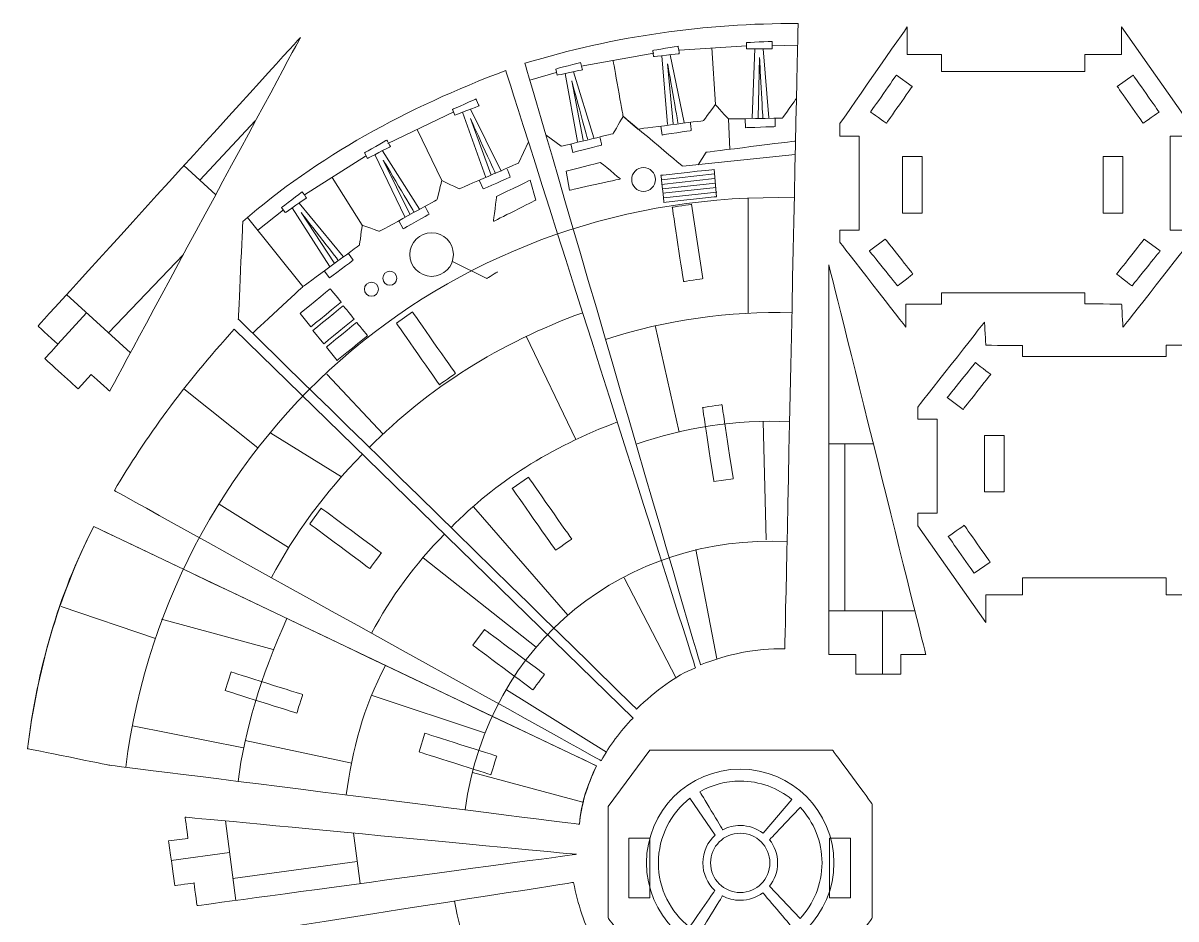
# Model space of a CAD drawing. Header units: centimetres. Extents: x -388 to 387, y -439 to 439.
# Drawn here: x -3.9 to 191.3, y -258.3 to -106.6 of the extents above; entities that cross this region are included whole.
import ezdxf

# ---------------------------------------------------------------- set-up
doc = ezdxf.new("R2010")
doc.units = ezdxf.units.CM
doc.header["$MEASUREMENT"] = 0
doc.layers.add('Layer 1', color=7, linetype='Continuous')

msp = doc.modelspace()

# ---------------------------------------------------------------- linework, layer by layer
at = {"layer": 'Layer 1', "color": 240, "lineweight": 20}
for points in [[(145.0199, -138.792), (148.3219, -138.792), (148.3219, -129.2438), (145.0199, -129.2438), (145.0199, -138.792)], [(179.0136, -138.792), (182.3156, -138.792), (182.3156, -129.2438), (179.0136, -129.2438), (179.0136, -138.792)], [(158.8977, -186.0131), (162.1997, -186.0131), (162.1997, -176.4649), (158.8977, -176.4649), (158.8977, -186.0131)], [(98.6672, -254.7493), (102.1878, -254.7493), (102.1878, -244.6379), (98.6672, -244.6379), (98.6672, -254.7493)], [(132.6478, -254.7493), (136.1684, -254.7493), (136.1684, -244.6379), (132.6478, -244.6379), (132.6478, -254.7493)]]:
    msp.add_lwpolyline(points, close=True, dxfattribs=at)
at = {"layer": 'Layer 1', "color": 114, "lineweight": 20}
for centre, major_axis in [((101.1502, -133.1147), (0, 2.0149)), ((65.2529, -145.8251), (0, 3.6962)), ((58.1817, -149.8469), (0, 1.1892)), ((55.0576, -151.7005), (0, 1.1892))]:
    msp.add_ellipse(centre, major_axis=major_axis, ratio=1, dxfattribs=at)
at = {"layer": 'Layer 1', "color": 250, "lineweight": 20}
for points, knots in [([(127.3166, -106.7085), (111.5899, -106.6252), (96.1657, -108.8398), (81.0554, -113.4408), (81.0554, -113.4408), (81.0554, -113.4408), (110.7943, -215.3049), (110.7943, -215.3049), (110.7943, -215.3049), (115.3754, -213.5131), (120.0995, -212.4499), (125.0647, -212.6165), (125.0647, -212.6165), (125.0647, -212.6165), (127.3166, -106.7085), (127.3166, -106.7085)], [0, 0, 0, 0, 0.2, 0.2, 0.2, 0.20000001, 0.4, 0.4, 0.4, 0.40000001, 0.6, 0.6, 0.6, 0.60000001, 1, 1, 1, 1]), ([(182.1105, -107.2716), (182.1105, -107.2716), (193.6304, -123.6534), (193.6304, -123.6534), (193.6304, -123.6534), (193.6304, -123.6534), (193.6304, -125.7715), (193.6304, -125.7715), (193.6304, -125.7715), (193.6304, -125.7715), (190.3356, -125.7715), (190.3356, -125.7715), (190.3356, -125.7715), (190.3356, -125.7715), (190.3356, -141.7069), (190.3356, -141.7069), (190.3356, -141.7069), (190.3356, -141.7069), (193.6304, -141.7069), (193.6304, -141.7069), (193.6304, -141.7069), (193.6304, -141.7069), (193.6304, -143.7424), (193.6304, -143.7424), (193.6304, -143.7424), (193.6304, -143.7424), (182.3327, -158.1366), (182.3327, -158.1366), (182.3327, -158.1366), (182.3327, -158.1366), (182.1105, -154.2139), (182.1105, -154.2139), (182.1105, -154.2139), (182.1105, -154.2139), (175.8812, -154.1723), (175.8812, -154.1723), (175.8812, -154.1723), (175.8812, -154.1723), (175.8812, -152.2852), (175.8812, -152.2852), (175.8812, -152.2852), (175.8812, -152.2852), (151.5845, -152.2852), (151.5845, -152.2852), (151.5845, -152.2852), (151.5845, -152.2852), (151.5845, -154.2139), (151.5845, -154.2139), (151.5845, -154.2139), (151.5845, -154.2139), (145.5902, -154.2139), (145.5902, -154.2139), (145.5902, -154.2139), (145.5902, -154.2139), (145.5902, -158.1366), (145.5902, -158.1366), (145.5902, -158.1366), (145.5902, -158.1366), (134.3946, -143.7424), (134.3946, -143.7424), (134.3946, -143.7424), (134.3946, -143.7424), (134.3946, -141.7069), (134.3946, -141.7069), (134.3946, -141.7069), (134.3946, -141.7069), (137.659, -141.7069), (137.659, -141.7069), (137.659, -141.7069), (137.659, -141.7069), (137.659, -125.7715), (137.659, -125.7715), (137.659, -125.7715), (137.659, -125.7715), (134.3946, -125.7715), (134.3946, -125.7715), (134.3946, -125.7715), (134.3946, -125.7715), (134.3946, -123.6534), (134.3946, -123.6534), (134.3946, -123.6534), (134.3946, -123.6534), (145.8104, -107.2716), (145.8104, -107.2716), (145.8104, -107.2716), (145.8104, -107.2716), (145.8104, -111.9507), (145.8104, -111.9507), (145.8104, -111.9507), (145.8104, -111.9507), (151.5845, -111.9507), (151.5845, -111.9507), (151.5845, -111.9507), (151.5845, -111.9507), (151.5845, -114.8353), (151.5845, -114.8353), (151.5845, -114.8353), (151.5845, -114.8353), (175.8812, -114.8353), (175.8812, -114.8353), (175.8812, -114.8353), (175.8812, -114.8353), (175.8812, -111.9507), (175.8812, -111.9507), (175.8812, -111.9507), (175.8812, -111.9507), (182.1105, -111.9507), (182.1105, -111.9507), (182.1105, -111.9507), (182.1105, -111.9507), (182.1105, -107.2716), (182.1105, -107.2716)], [0, 0, 0, 0, 0.03448276, 0.03448276, 0.03448276, 0.03448277, 0.06896552, 0.06896552, 0.06896552, 0.06896553, 0.10344828, 0.10344828, 0.10344828, 0.10344829, 0.13793103, 0.13793103, 0.13793103, 0.13793104, 0.17241379, 0.17241379, 0.17241379, 0.1724138, 0.20689655, 0.20689655, 0.20689655, 0.20689656, 0.24137931, 0.24137931, 0.24137931, 0.24137932, 0.27586207, 0.27586207, 0.27586207, 0.27586208, 0.31034483, 0.31034483, 0.31034483, 0.31034484, 0.34482759, 0.34482759, 0.34482759, 0.3448276, 0.37931034, 0.37931034, 0.37931034, 0.37931035, 0.4137931, 0.4137931, 0.4137931, 0.41379311, 0.44827586, 0.44827586, 0.44827586, 0.44827587, 0.48275862, 0.48275862, 0.48275862, 0.48275863, 0.51724138, 0.51724138, 0.51724138, 0.51724139, 0.55172414, 0.55172414, 0.55172414, 0.55172415, 0.5862069, 0.5862069, 0.5862069, 0.58620691, 0.62068966, 0.62068966, 0.62068966, 0.62068967, 0.65517241, 0.65517241, 0.65517241, 0.65517242, 0.68965517, 0.68965517, 0.68965517, 0.68965518, 0.72413793, 0.72413793, 0.72413793, 0.72413794, 0.75862069, 0.75862069, 0.75862069, 0.7586207, 0.79310345, 0.79310345, 0.79310345, 0.79310346, 0.82758621, 0.82758621, 0.82758621, 0.82758622, 0.86206897, 0.86206897, 0.86206897, 0.86206898, 0.89655172, 0.89655172, 0.89655172, 0.89655173, 0.93103448, 0.93103448, 0.93103448, 0.93103449, 1, 1, 1, 1]), ([(5.3792, -168.5702), (5.3792, -168.5702), (7.6008, -166.1272), (7.6008, -166.1272), (7.6008, -166.1272), (7.6008, -166.1272), (10.7352, -168.9776), (10.7352, -168.9776), (10.7352, -168.9776), (10.7352, -168.9776), (43.0495, -109.0498), (43.0495, -109.0498), (43.0495, -109.0498), (43.0495, -109.0498), (-1.4066, -157.9362), (-1.4066, -157.9362), (-1.4066, -157.9362), (-1.4066, -157.9362), (1.9632, -161.0006), (1.9632, -161.0006), (1.9632, -161.0006), (1.9632, -161.0006), (-0.2583, -163.4435), (-0.2583, -163.4435), (-0.2583, -163.4435), (-0.2583, -163.4435), (5.3792, -168.5702), (5.3792, -168.5702)], [0, 0, 0, 0, 0.125, 0.125, 0.125, 0.12500001, 0.25, 0.25, 0.25, 0.25000001, 0.375, 0.375, 0.375, 0.37500001, 0.5, 0.5, 0.5, 0.50000001, 0.625, 0.625, 0.625, 0.62500001, 0.75, 0.75, 0.75, 0.75000001, 1, 1, 1, 1]), ([(109.9437, -215.8078), (106.537, -217.146), (103.2299, -219.6384), (99.9799, -222.798), (99.9799, -222.798), (99.9799, -222.798), (32.5139, -156.7722), (32.5139, -156.7722), (32.5139, -156.7722), (32.5139, -156.7722), (33.2797, -140.2449), (33.2797, -140.2449), (33.2797, -140.2449), (45.9085, -129.1896), (61.0378, -120.9854), (77.8081, -114.6527), (77.8081, -114.6527), (77.8081, -114.6527), (109.9437, -215.8078), (109.9437, -215.8078)], [0, 0, 0, 0, 0.16666667, 0.16666667, 0.16666667, 0.16666668, 0.33333333, 0.33333333, 0.33333333, 0.33333334, 0.5, 0.5, 0.5, 0.50000001, 0.66666667, 0.66666667, 0.66666667, 0.66666668, 1, 1, 1, 1]), ([(144.7102, -213.5592), (144.7102, -213.5592), (144.7102, -216.8612), (144.7102, -216.8612), (144.7102, -216.8612), (144.7102, -216.8612), (137.0902, -216.8612), (137.0902, -216.8612), (137.0902, -216.8612), (137.0902, -216.8612), (137.0902, -213.5592), (137.0902, -213.5592), (137.0902, -213.5592), (137.0902, -213.5592), (132.5354, -213.5592), (132.5354, -213.5592), (132.5354, -213.5592), (132.5354, -213.5592), (132.5354, -147.5928), (132.5354, -147.5928), (132.5354, -147.5928), (132.5354, -147.5928), (148.9468, -213.5592), (148.9468, -213.5592), (148.9468, -213.5592), (148.9468, -213.5592), (144.7102, -213.5592), (144.7102, -213.5592)], [0, 0, 0, 0, 0.125, 0.125, 0.125, 0.12500001, 0.25, 0.25, 0.25, 0.25000001, 0.375, 0.375, 0.375, 0.37500001, 0.5, 0.5, 0.5, 0.50000001, 0.625, 0.625, 0.625, 0.62500001, 0.75, 0.75, 0.75, 0.75000001, 1, 1, 1, 1]), ([(159.1093, -208.1282), (159.1093, -208.1282), (147.5894, -191.7464), (147.5894, -191.7464), (147.5894, -191.7464), (147.5894, -191.7464), (147.5894, -189.6283), (147.5894, -189.6283), (147.5894, -189.6283), (147.5894, -189.6283), (150.8842, -189.6283), (150.8842, -189.6283), (150.8842, -189.6283), (150.8842, -189.6283), (150.8842, -173.6929), (150.8842, -173.6929), (150.8842, -173.6929), (150.8842, -173.6929), (147.5894, -173.6929), (147.5894, -173.6929), (147.5894, -173.6929), (147.5894, -173.6929), (147.5894, -171.6574), (147.5894, -171.6574), (147.5894, -171.6574), (147.5894, -171.6574), (158.8871, -157.2632), (158.8871, -157.2632), (158.8871, -157.2632), (158.8871, -157.2632), (159.1093, -161.1859), (159.1093, -161.1859), (159.1093, -161.1859), (159.1093, -161.1859), (165.3386, -161.2275), (165.3386, -161.2275), (165.3386, -161.2275), (165.3386, -161.2275), (165.3386, -163.1146), (165.3386, -163.1146), (165.3386, -163.1146), (165.3386, -163.1146), (189.6353, -163.1146), (189.6353, -163.1146), (189.6353, -163.1146), (189.6353, -163.1146), (189.6353, -161.1859), (189.6353, -161.1859), (189.6353, -161.1859), (189.6353, -161.1859), (195.6296, -161.1859), (195.6296, -161.1859), (195.6296, -161.1859), (195.6296, -161.1859), (195.6296, -157.2632), (195.6296, -157.2632), (195.6296, -157.2632), (195.6296, -157.2632), (206.8252, -171.6574), (206.8252, -171.6574), (206.8252, -171.6574), (206.8252, -171.6574), (206.8252, -173.6929), (206.8252, -173.6929), (206.8252, -173.6929), (206.8252, -173.6929), (203.5608, -173.6929), (203.5608, -173.6929), (203.5608, -173.6929), (203.5608, -173.6929), (203.5608, -189.6283), (203.5608, -189.6283), (203.5608, -189.6283), (203.5608, -189.6283), (206.8252, -189.6283), (206.8252, -189.6283), (206.8252, -189.6283), (206.8252, -189.6283), (206.8252, -191.7464), (206.8252, -191.7464), (206.8252, -191.7464), (206.8252, -191.7464), (195.4094, -208.1282), (195.4094, -208.1282), (195.4094, -208.1282), (195.4094, -208.1282), (195.4094, -203.4491), (195.4094, -203.4491), (195.4094, -203.4491), (195.4094, -203.4491), (189.6353, -203.4491), (189.6353, -203.4491), (189.6353, -203.4491), (189.6353, -203.4491), (189.6353, -200.5645), (189.6353, -200.5645), (189.6353, -200.5645), (189.6353, -200.5645), (165.3386, -200.5645), (165.3386, -200.5645), (165.3386, -200.5645), (165.3386, -200.5645), (165.3386, -203.4491), (165.3386, -203.4491), (165.3386, -203.4491), (165.3386, -203.4491), (159.1093, -203.4491), (159.1093, -203.4491), (159.1093, -203.4491), (159.1093, -203.4491), (159.1093, -208.1282), (159.1093, -208.1282)], [0, 0, 0, 0, 0.03448276, 0.03448276, 0.03448276, 0.03448277, 0.06896552, 0.06896552, 0.06896552, 0.06896553, 0.10344828, 0.10344828, 0.10344828, 0.10344829, 0.13793103, 0.13793103, 0.13793103, 0.13793104, 0.17241379, 0.17241379, 0.17241379, 0.1724138, 0.20689655, 0.20689655, 0.20689655, 0.20689656, 0.24137931, 0.24137931, 0.24137931, 0.24137932, 0.27586207, 0.27586207, 0.27586207, 0.27586208, 0.31034483, 0.31034483, 0.31034483, 0.31034484, 0.34482759, 0.34482759, 0.34482759, 0.3448276, 0.37931034, 0.37931034, 0.37931034, 0.37931035, 0.4137931, 0.4137931, 0.4137931, 0.41379311, 0.44827586, 0.44827586, 0.44827586, 0.44827587, 0.48275862, 0.48275862, 0.48275862, 0.48275863, 0.51724138, 0.51724138, 0.51724138, 0.51724139, 0.55172414, 0.55172414, 0.55172414, 0.55172415, 0.5862069, 0.5862069, 0.5862069, 0.58620691, 0.62068966, 0.62068966, 0.62068966, 0.62068967, 0.65517241, 0.65517241, 0.65517241, 0.65517242, 0.68965517, 0.68965517, 0.68965517, 0.68965518, 0.72413793, 0.72413793, 0.72413793, 0.72413794, 0.75862069, 0.75862069, 0.75862069, 0.7586207, 0.79310345, 0.79310345, 0.79310345, 0.79310346, 0.82758621, 0.82758621, 0.82758621, 0.82758622, 0.86206897, 0.86206897, 0.86206897, 0.86206898, 0.89655172, 0.89655172, 0.89655172, 0.89655173, 0.93103448, 0.93103448, 0.93103448, 0.93103449, 1, 1, 1, 1]), ([(31.843, -158.4852), (31.843, -158.4852), (99.3675, -224.3194), (99.3675, -224.3194), (99.3675, -224.3194), (97.1697, -226.5929), (95.3511, -228.9906), (93.9956, -231.5406), (93.9956, -231.5406), (93.9956, -231.5406), (11.5292, -185.7922), (11.5292, -185.7922), (11.5292, -185.7922), (16.7128, -176.9204), (23.3074, -167.8437), (31.843, -158.4852)], [0, 0, 0, 0, 0.2, 0.2, 0.2, 0.20000001, 0.4, 0.4, 0.4, 0.40000001, 0.6, 0.6, 0.6, 0.60000001, 1, 1, 1, 1]), ([(8.0317, -191.8758), (1.8844, -204.0098), (-1.5907, -216.5987), (-3.1787, -229.5089), (-3.1787, -229.5089), (-3.1787, -229.5089), (10.7542, -232.3033), (10.7542, -232.3033), (10.7542, -232.3033), (10.7542, -232.3033), (90.3069, -242.3067), (90.3069, -242.3067), (90.3069, -242.3067), (90.5321, -238.6548), (91.7243, -235.471), (93.1671, -232.4085), (93.1671, -232.4085), (93.1671, -232.4085), (8.0317, -191.8758), (8.0317, -191.8758)], [0, 0, 0, 0, 0.16666667, 0.16666667, 0.16666667, 0.16666668, 0.33333333, 0.33333333, 0.33333333, 0.33333334, 0.5, 0.5, 0.5, 0.50000001, 0.66666667, 0.66666667, 0.66666667, 0.66666668, 1, 1, 1, 1]), ([(8.0317, -191.8758), (8.0317, -191.8758), (93.1671, -232.4085), (93.1671, -232.4085), (93.1671, -232.4085), (91.595, -235.7965), (90.5291, -239.1119), (90.3069, -242.3067), (90.3069, -242.3067), (90.3069, -242.3067), (10.7542, -232.3033), (10.7542, -232.3033), (10.7542, -232.3033), (10.7542, -232.3033), (-3.1787, -229.5089), (-3.1787, -229.5089), (-3.1787, -229.5089), (-1.5692, -216.1919), (1.9844, -203.581), (8.0317, -191.8758)], [0, 0, 0, 0, 0.16666667, 0.16666667, 0.16666667, 0.16666668, 0.33333333, 0.33333333, 0.33333333, 0.33333334, 0.5, 0.5, 0.5, 0.50000001, 0.66666667, 0.66666667, 0.66666667, 0.66666668, 1, 1, 1, 1]), ([(95.155, -239.2986), (95.155, -239.2986), (102.1856, -229.762), (102.1856, -229.762), (102.1856, -229.762), (102.1856, -229.762), (133.1623, -229.762), (133.1623, -229.762), (133.1623, -229.762), (133.1623, -229.762), (139.8794, -238.8734), (139.8794, -238.8734), (139.8794, -238.8734), (139.8794, -238.8734), (139.8794, -258.166), (139.8794, -258.166), (139.8794, -258.166), (139.8794, -258.166), (132.6893, -267.919), (132.6893, -267.919), (132.6893, -267.919), (132.6893, -267.919), (102.3451, -267.919), (102.3451, -267.919), (102.3451, -267.919), (102.3451, -267.919), (95.155, -258.166), (95.155, -258.166), (95.155, -258.166), (95.155, -258.166), (95.155, -239.2986), (95.155, -239.2986)], [0, 0, 0, 0, 0.11111111, 0.11111111, 0.11111111, 0.11111112, 0.22222222, 0.22222222, 0.22222222, 0.22222223, 0.33333333, 0.33333333, 0.33333333, 0.33333334, 0.44444444, 0.44444444, 0.44444444, 0.44444445, 0.55555556, 0.55555556, 0.55555556, 0.55555557, 0.66666667, 0.66666667, 0.66666667, 0.66666668, 0.77777778, 0.77777778, 0.77777778, 0.77777779, 1, 1, 1, 1]), ([(20.7194, -245.1285), (20.7194, -245.1285), (23.9916, -244.6858), (23.9916, -244.6858), (23.9916, -244.6858), (23.9916, -244.6858), (23.5042, -241.0835), (23.5042, -241.0835), (23.5042, -241.0835), (23.5042, -241.0835), (89.7824, -247.3863), (89.7824, -247.3863), (89.7824, -247.3863), (89.7824, -247.3863), (25.5332, -256.0795), (25.5332, -256.0795), (25.5332, -256.0795), (25.5332, -256.0795), (25.0133, -252.2369), (25.0133, -252.2369), (25.0133, -252.2369), (25.0133, -252.2369), (21.7411, -252.6796), (21.7411, -252.6796), (21.7411, -252.6796), (21.7411, -252.6796), (20.7194, -245.1285), (20.7194, -245.1285)], [0, 0, 0, 0, 0.125, 0.125, 0.125, 0.12500001, 0.25, 0.25, 0.25, 0.25000001, 0.375, 0.375, 0.375, 0.37500001, 0.5, 0.5, 0.5, 0.50000001, 0.625, 0.625, 0.625, 0.62500001, 0.75, 0.75, 0.75, 0.75000001, 1, 1, 1, 1]), ([(89.2868, -252.1462), (90.027, -255.8038), (91.1261, -259.3107), (92.8667, -262.5485), (92.8667, -262.5485), (92.8667, -262.5485), (9.9978, -307.6412), (9.9978, -307.6412), (9.9978, -307.6412), (3.3405, -296.0349), (-1.4955, -282.5822), (-3.9379, -266.7033), (-3.9379, -266.7033), (-3.9379, -266.7033), (89.2868, -252.1462), (89.2868, -252.1462)], [0, 0, 0, 0, 0.2, 0.2, 0.2, 0.20000001, 0.4, 0.4, 0.4, 0.40000001, 0.6, 0.6, 0.6, 0.60000001, 1, 1, 1, 1])]:
    msp.add_open_spline(points, degree=3, knots=knots, dxfattribs=at)
at = {"layer": 'Layer 1', "color": 114, "lineweight": 20}
for points, knots in [([(102.7076, -111.2523), (102.7076, -111.2523), (102.8304, -112.3128), (102.8304, -112.3128), (102.8304, -112.3128), (102.8304, -112.3128), (107.1922, -111.8083), (107.1922, -111.8083), (107.1922, -111.8083), (107.1922, -111.8083), (107.0018, -110.5518), (107.0018, -110.5518), (107.0018, -110.5518), (107.0018, -110.5518), (102.7076, -111.2523), (102.7076, -111.2523)], [0, 0, 0, 0, 0.2, 0.2, 0.2, 0.20000001, 0.4, 0.4, 0.4, 0.40000001, 0.6, 0.6, 0.6, 0.60000001, 1, 1, 1, 1]), ([(118.5676, -109.9206), (118.5676, -109.9206), (118.5634, -110.9882), (118.5634, -110.9882), (118.5634, -110.9882), (118.5634, -110.9882), (122.9542, -111.0059), (122.9542, -111.0059), (122.9542, -111.0059), (122.9542, -111.0059), (122.9146, -109.7357), (122.9146, -109.7357), (122.9146, -109.7357), (122.9146, -109.7357), (118.5676, -109.9206), (118.5676, -109.9206)], [0, 0, 0, 0, 0.2, 0.2, 0.2, 0.20000001, 0.4, 0.4, 0.4, 0.40000001, 0.6, 0.6, 0.6, 0.60000001, 1, 1, 1, 1]), ([(126.8446, -128.9104), (126.8446, -128.9104), (107.7862, -130.8822), (107.7862, -130.8822), (107.7862, -130.8822), (107.7862, -130.8822), (97.6827, -122.415), (97.6827, -122.415), (97.6827, -122.415), (97.6827, -122.415), (95.9947, -112.9939), (95.9947, -112.9939)], [0, 0, 0, 0, 0.25, 0.25, 0.25, 0.25000001, 0.5, 0.5, 0.5, 0.50000001, 1, 1, 1, 1]), ([(120.5462, -122.681), (120.5462, -122.681), (120.7979, -112.4732), (120.7979, -112.4732), (120.7979, -112.4732), (120.7979, -112.4732), (121.3447, -122.6707), (121.3447, -122.6707)], [0, 0, 0, 0, 0.33333333, 0.33333333, 0.33333333, 0.33333334, 1, 1, 1, 1]), ([(86.2766, -114.4056), (86.2766, -114.4056), (86.4976, -115.4501), (86.4976, -115.4501), (86.4976, -115.4501), (86.4976, -115.4501), (90.7934, -114.5417), (90.7934, -114.5417), (90.7934, -114.5417), (90.7934, -114.5417), (90.4869, -113.3084), (90.4869, -113.3084), (90.4869, -113.3084), (90.4869, -113.3084), (86.2766, -114.4056), (86.2766, -114.4056)], [0, 0, 0, 0, 0.2, 0.2, 0.2, 0.20000001, 0.4, 0.4, 0.4, 0.40000001, 0.6, 0.6, 0.6, 0.60000001, 1, 1, 1, 1]), ([(106.1894, -123.6869), (106.1894, -123.6869), (105.2256, -113.5216), (105.2256, -113.5216), (105.2256, -113.5216), (105.2256, -113.5216), (106.981, -123.5817), (106.981, -123.5817)], [0, 0, 0, 0, 0.33333333, 0.33333333, 0.33333333, 0.33333334, 1, 1, 1, 1]), ([(90.901, -126.4621), (90.901, -126.4621), (88.9949, -116.4307), (88.9949, -116.4307), (88.9949, -116.4307), (88.9949, -116.4307), (91.6794, -126.2837), (91.6794, -126.2837)], [0, 0, 0, 0, 0.33333333, 0.33333333, 0.33333333, 0.33333334, 1, 1, 1, 1]), ([(68.808, -121.2495), (68.808, -121.2495), (69.1964, -122.244), (69.1964, -122.244), (69.1964, -122.244), (69.1964, -122.244), (73.2865, -120.6469), (73.2865, -120.6469), (73.2865, -120.6469), (73.2865, -120.6469), (72.7829, -119.4802), (72.7829, -119.4802), (72.7829, -119.4802), (72.7829, -119.4802), (68.808, -121.2495), (68.808, -121.2495)], [0, 0, 0, 0, 0.2, 0.2, 0.2, 0.20000001, 0.4, 0.4, 0.4, 0.40000001, 0.6, 0.6, 0.6, 0.60000001, 1, 1, 1, 1]), ([(84.6744, -125.6368), (84.6744, -125.6368), (87.1682, -127.4988), (87.1682, -127.4988), (87.1682, -127.4988), (87.1682, -127.4988), (96.0081, -125.357), (96.0081, -125.357), (96.0081, -125.357), (96.0081, -125.357), (97.6828, -122.4151), (97.6828, -122.4151), (97.6828, -122.4151), (97.6828, -122.4151), (100.1566, -124.5831), (100.1566, -124.5831), (100.1566, -124.5831), (100.1566, -124.5831), (111.3141, -123.1518), (111.3141, -123.1518), (111.3141, -123.1518), (111.3141, -123.1518), (113.3171, -120.4229), (113.3171, -120.4229), (113.3171, -120.4229), (113.3171, -120.4229), (115.5243, -122.8619), (115.5243, -122.8619), (115.5243, -122.8619), (115.5243, -122.8619), (124.6569, -122.7357), (124.6569, -122.7357), (124.6569, -122.7357), (124.6569, -122.7357), (127.003, -119.4504), (127.003, -119.4504)], [0, 0, 0, 0, 0.1, 0.1, 0.1, 0.10000001, 0.2, 0.2, 0.2, 0.20000001, 0.3, 0.3, 0.3, 0.30000001, 0.4, 0.4, 0.4, 0.40000001, 0.5, 0.5, 0.5, 0.50000001, 0.6, 0.6, 0.6, 0.60000001, 0.7, 0.7, 0.7, 0.70000001, 0.8, 0.8, 0.8, 0.80000001, 1, 1, 1, 1]), ([(75.3373, -132.39), (75.3373, -132.39), (71.8203, -122.804), (71.8203, -122.804), (71.8203, -122.804), (71.8203, -122.804), (76.0762, -132.087), (76.0762, -132.087)], [0, 0, 0, 0, 0.33333333, 0.33333333, 0.33333333, 0.33333334, 1, 1, 1, 1]), ([(118.3737, -122.8225), (118.3737, -122.8225), (118.4227, -124.3407), (118.4227, -124.3407), (118.4227, -124.3407), (118.4227, -124.3407), (123.4397, -124.1636), (123.4397, -124.1636), (123.4397, -124.1636), (123.4397, -124.1636), (123.4512, -122.7523), (123.4512, -122.7523)], [0, 0, 0, 0, 0.25, 0.25, 0.25, 0.25000001, 0.5, 0.5, 0.5, 0.50000001, 1, 1, 1, 1]), ([(104.0492, -124.0857), (104.0492, -124.0857), (104.2783, -125.5873), (104.2783, -125.5873), (104.2783, -125.5873), (104.2783, -125.5873), (109.2387, -124.815), (109.2387, -124.815), (109.2387, -124.815), (109.2387, -124.815), (109.0823, -123.4123), (109.0823, -123.4123)], [0, 0, 0, 0, 0.25, 0.25, 0.25, 0.25000001, 0.5, 0.5, 0.5, 0.50000001, 1, 1, 1, 1]), ([(81.654, -126.7589), (81.654, -126.7589), (79.945, -130.3602), (79.945, -130.3602), (79.945, -130.3602), (79.945, -130.3602), (69.9402, -134.7078), (69.9402, -134.7078), (69.9402, -134.7078), (69.9402, -134.7078), (66.9762, -133.2813), (66.9762, -133.2813), (66.9762, -133.2813), (66.9762, -133.2813), (66.1504, -136.5641), (66.1504, -136.5641), (66.1504, -136.5641), (66.1504, -136.5641), (56.4374, -141.891), (56.4374, -141.891), (56.4374, -141.891), (56.4374, -141.891), (53.4929, -140.8658), (53.4929, -140.8658), (53.4929, -140.8658), (53.4929, -140.8658), (53.0442, -144.2211), (53.0442, -144.2211), (53.0442, -144.2211), (53.0442, -144.2211), (43.4651, -151.2428), (43.4651, -151.2428), (43.4651, -151.2428), (43.4651, -151.2428), (34.9388, -159.1452), (34.9388, -159.1452)], [0, 0, 0, 0, 0.1, 0.1, 0.1, 0.10000001, 0.2, 0.2, 0.2, 0.20000001, 0.3, 0.3, 0.3, 0.30000001, 0.4, 0.4, 0.4, 0.40000001, 0.5, 0.5, 0.5, 0.50000001, 0.6, 0.6, 0.6, 0.60000001, 0.7, 0.7, 0.7, 0.70000001, 0.8, 0.8, 0.8, 0.80000001, 1, 1, 1, 1]), ([(53.898, -128.6077), (53.898, -128.6077), (54.3894, -129.5555), (54.3894, -129.5555), (54.3894, -129.5555), (54.3894, -129.5555), (58.2876, -127.5348), (58.2876, -127.5348), (58.2876, -127.5348), (58.2876, -127.5348), (57.6634, -126.4278), (57.6634, -126.4278), (57.6634, -126.4278), (57.6634, -126.4278), (53.898, -128.6077), (53.898, -128.6077)], [0, 0, 0, 0, 0.2, 0.2, 0.2, 0.20000001, 0.4, 0.4, 0.4, 0.40000001, 0.6, 0.6, 0.6, 0.60000001, 1, 1, 1, 1]), ([(88.8071, -127.0584), (88.8071, -127.0584), (89.1751, -128.5322), (89.1751, -128.5322), (89.1751, -128.5322), (89.1751, -128.5322), (94.042, -127.3013), (94.042, -127.3013), (94.042, -127.3013), (94.042, -127.3013), (93.7557, -125.9193), (93.7557, -125.9193)], [0, 0, 0, 0, 0.25, 0.25, 0.25, 0.25000001, 0.5, 0.5, 0.5, 0.50000001, 1, 1, 1, 1]), ([(110.398, -130.612), (110.398, -130.612), (111.7668, -128.5022), (111.7668, -128.5022), (111.7668, -128.5022), (111.7668, -128.5022), (126.8936, -126.6023), (126.8936, -126.6023)], [0, 0, 0, 0, 0.33333333, 0.33333333, 0.33333333, 0.33333334, 1, 1, 1, 1]), ([(61.5691, -138.9951), (61.5691, -138.9951), (57.0578, -129.8348), (57.0578, -129.8348), (57.0578, -129.8348), (57.0578, -129.8348), (62.2717, -138.6156), (62.2717, -138.6156)], [0, 0, 0, 0, 0.33333333, 0.33333333, 0.33333333, 0.33333334, 1, 1, 1, 1]), ([(88.0358, -131.7091), (88.0358, -131.7091), (88.6279, -134.9278), (88.6279, -134.9278), (88.6279, -134.9278), (88.6279, -134.9278), (97.2321, -133.0189), (97.2321, -133.0189), (97.2321, -133.0189), (97.2321, -133.0189), (93.8298, -130.2192), (93.8298, -130.2192), (93.8298, -130.2192), (93.8298, -130.2192), (88.0358, -131.7091), (88.0358, -131.7091)], [0, 0, 0, 0, 0.2, 0.2, 0.2, 0.20000001, 0.4, 0.4, 0.4, 0.40000001, 0.6, 0.6, 0.6, 0.60000001, 1, 1, 1, 1]), ([(73.3688, -133.32), (73.3688, -133.32), (73.9723, -134.714), (73.9723, -134.714), (73.9723, -134.714), (73.9723, -134.714), (78.5732, -132.7056), (78.5732, -132.7056), (78.5732, -132.7056), (78.5732, -132.7056), (78.0653, -131.3888), (78.0653, -131.3888)], [0, 0, 0, 0, 0.25, 0.25, 0.25, 0.25000001, 0.5, 0.5, 0.5, 0.50000001, 1, 1, 1, 1]), ([(113.4847, -136.0287), (113.4847, -136.0287), (113.0841, -131.4195), (113.0841, -131.4195), (113.0841, -131.4195), (113.0841, -131.4195), (104.0988, -132.4043), (104.0988, -132.4043), (104.0988, -132.4043), (104.0988, -132.4043), (104.6027, -137.0021), (104.6027, -137.0021), (104.6027, -137.0021), (104.6027, -137.0021), (113.4847, -136.0287), (113.4847, -136.0287)], [0, 0, 0, 0, 0.2, 0.2, 0.2, 0.20000001, 0.4, 0.4, 0.4, 0.40000001, 0.6, 0.6, 0.6, 0.60000001, 1, 1, 1, 1]), ([(81.9272, -133.2449), (81.9272, -133.2449), (82.9104, -136.597), (82.9104, -136.597), (82.9104, -136.597), (82.9104, -136.597), (75.7397, -140.1986), (75.7397, -140.1986), (75.7397, -140.1986), (75.7397, -140.1986), (76.2498, -135.9832), (76.2498, -135.9832), (76.2498, -135.9832), (76.2498, -135.9832), (81.9272, -133.2449), (81.9272, -133.2449)], [0, 0, 0, 0, 0.2, 0.2, 0.2, 0.20000001, 0.4, 0.4, 0.4, 0.40000001, 0.6, 0.6, 0.6, 0.60000001, 1, 1, 1, 1]), ([(39.8551, -137.8493), (39.8551, -137.8493), (40.4592, -138.7295), (40.4592, -138.7295), (40.4592, -138.7295), (40.4592, -138.7295), (44.0796, -136.2452), (44.0796, -136.2452), (44.0796, -136.2452), (44.0796, -136.2452), (43.3242, -135.2233), (43.3242, -135.2233), (43.3242, -135.2233), (43.3242, -135.2233), (39.8551, -137.8493), (39.8551, -137.8493)], [0, 0, 0, 0, 0.2, 0.2, 0.2, 0.20000001, 0.4, 0.4, 0.4, 0.40000001, 0.6, 0.6, 0.6, 0.60000001, 1, 1, 1, 1]), ([(59.71, -140.128), (59.71, -140.128), (60.4575, -141.4503), (60.4575, -141.4503), (60.4575, -141.4503), (60.4575, -141.4503), (64.8202, -138.9666), (64.8202, -138.9666), (64.8202, -138.9666), (64.8202, -138.9666), (64.1758, -137.7109), (64.1758, -137.7109)], [0, 0, 0, 0, 0.25, 0.25, 0.25, 0.25000001, 0.5, 0.5, 0.5, 0.50000001, 1, 1, 1, 1]), ([(48.7442, -147.2156), (48.7442, -147.2156), (43.1417, -138.6789), (43.1417, -138.6789), (43.1417, -138.6789), (43.1417, -138.6789), (49.3949, -146.7527), (49.3949, -146.7527)], [0, 0, 0, 0, 0.33333333, 0.33333333, 0.33333333, 0.33333334, 1, 1, 1, 1]), ([(47.0383, -148.5683), (47.0383, -148.5683), (47.9427, -149.7888), (47.9427, -149.7888), (47.9427, -149.7888), (47.9427, -149.7888), (51.9671, -146.7879), (51.9671, -146.7879), (51.9671, -146.7879), (51.9671, -146.7879), (51.1734, -145.6209), (51.1734, -145.6209)], [0, 0, 0, 0, 0.25, 0.25, 0.25, 0.25000001, 0.5, 0.5, 0.5, 0.50000001, 1, 1, 1, 1]), ([(68.7652, -147.005), (68.7652, -147.005), (74.6004, -149.883), (74.6004, -149.883), (74.6004, -149.883), (74.6004, -149.883), (76.4134, -148.7529), (76.4134, -148.7529)], [0, 0, 0, 0, 0.33333333, 0.33333333, 0.33333333, 0.33333334, 1, 1, 1, 1]), ([(42.9671, -155.8068), (42.9671, -155.8068), (44.8067, -158.0621), (44.8067, -158.0621), (44.8067, -158.0621), (44.8067, -158.0621), (49.9324, -153.8811), (49.9324, -153.8811), (49.9324, -153.8811), (49.9324, -153.8811), (48.0928, -151.6258), (48.0928, -151.6258), (48.0928, -151.6258), (48.0928, -151.6258), (42.9671, -155.8068), (42.9671, -155.8068)], [0, 0, 0, 0, 0.2, 0.2, 0.2, 0.20000001, 0.4, 0.4, 0.4, 0.40000001, 0.6, 0.6, 0.6, 0.60000001, 1, 1, 1, 1]), ([(45.1624, -158.6806), (45.1624, -158.6806), (47.002, -160.9359), (47.002, -160.9359), (47.002, -160.9359), (47.002, -160.9359), (52.1277, -156.7549), (52.1277, -156.7549), (52.1277, -156.7549), (52.1277, -156.7549), (50.2881, -154.4996), (50.2881, -154.4996), (50.2881, -154.4996), (50.2881, -154.4996), (45.1624, -158.6806), (45.1624, -158.6806)], [0, 0, 0, 0, 0.2, 0.2, 0.2, 0.20000001, 0.4, 0.4, 0.4, 0.40000001, 0.6, 0.6, 0.6, 0.60000001, 1, 1, 1, 1]), ([(47.4264, -161.4912), (47.4264, -161.4912), (49.266, -163.7465), (49.266, -163.7465), (49.266, -163.7465), (49.266, -163.7465), (54.3917, -159.5655), (54.3917, -159.5655), (54.3917, -159.5655), (54.3917, -159.5655), (52.5521, -157.3102), (52.5521, -157.3102), (52.5521, -157.3102), (52.5521, -157.3102), (47.4264, -161.4912), (47.4264, -161.4912)], [0, 0, 0, 0, 0.2, 0.2, 0.2, 0.20000001, 0.4, 0.4, 0.4, 0.40000001, 0.6, 0.6, 0.6, 0.60000001, 1, 1, 1, 1]), ([(117.5172, -264.7112), (126.2824, -264.7112), (133.3879, -257.6057), (133.3879, -248.8405), (133.3879, -248.8405), (133.3879, -240.0753), (126.2824, -232.9698), (117.5172, -232.9698), (117.5172, -232.9698), (108.752, -232.9698), (101.6465, -240.0753), (101.6465, -248.8405), (101.6465, -248.8405), (101.6465, -257.6057), (108.752, -264.7112), (117.5172, -264.7112)], [0, 0, 0, 0, 0.2, 0.2, 0.2, 0.20000001, 0.4, 0.4, 0.4, 0.40000001, 0.6, 0.6, 0.6, 0.60000001, 1, 1, 1, 1]), ([(126.2476, -238.0847), (126.2476, -238.0847), (121.3906, -243.8283), (121.3906, -243.8283), (121.3906, -243.8283), (120.3197, -242.9994), (118.9762, -242.5059), (117.5172, -242.5059), (117.5172, -242.5059), (116.4439, -242.5059), (115.4331, -242.7731), (114.5473, -243.2443), (114.5473, -243.2443), (114.5473, -243.2443), (110.6867, -236.7861), (110.6867, -236.7861), (110.6867, -236.7861), (112.7026, -235.6414), (115.0333, -234.9871), (117.5172, -234.9871), (117.5172, -234.9871), (120.8269, -234.9871), (123.865, -236.1482), (126.2476, -238.0847)], [0, 0, 0, 0, 0.14285714, 0.14285714, 0.14285714, 0.14285715, 0.28571429, 0.28571429, 0.28571429, 0.2857143, 0.42857143, 0.42857143, 0.42857143, 0.42857144, 0.57142857, 0.57142857, 0.57142857, 0.57142858, 0.71428571, 0.71428571, 0.71428571, 0.71428572, 1, 1, 1, 1]), ([(109.0093, -237.9073), (109.0093, -237.9073), (113.2768, -244.1348), (113.2768, -244.1348), (113.2768, -244.1348), (111.9909, -245.2941), (111.1826, -246.9729), (111.1826, -248.8405), (111.1826, -248.8405), (111.1826, -250.6867), (111.9727, -252.3484), (113.2329, -253.5061), (113.2329, -253.5061), (113.2329, -253.5061), (108.9352, -259.7158), (108.9352, -259.7158), (108.9352, -259.7158), (105.7245, -257.1786), (103.6638, -253.2504), (103.6638, -248.8405), (103.6638, -248.8405), (103.6638, -244.3969), (105.7562, -240.4422), (109.0093, -237.9073)], [0, 0, 0, 0, 0.14285714, 0.14285714, 0.14285714, 0.14285715, 0.28571429, 0.28571429, 0.28571429, 0.2857143, 0.42857143, 0.42857143, 0.42857143, 0.42857144, 0.57142857, 0.57142857, 0.57142857, 0.57142858, 0.71428571, 0.71428571, 0.71428571, 0.71428572, 1, 1, 1, 1]), ([(127.6549, -258.2809), (127.6549, -258.2809), (122.4609, -252.8009), (122.4609, -252.8009), (122.4609, -252.8009), (123.331, -251.7163), (123.8518, -250.3393), (123.8518, -248.8405), (123.8518, -248.8405), (123.8518, -247.3572), (123.3419, -245.993), (122.4878, -244.9136), (122.4878, -244.9136), (122.4878, -244.9136), (127.6839, -239.4313), (127.6839, -239.4313), (127.6839, -239.4313), (129.9716, -241.902), (131.3706, -245.2077), (131.3706, -248.8405), (131.3706, -248.8405), (131.3706, -252.4887), (129.96, -255.807), (127.6549, -258.2809)], [0, 0, 0, 0, 0.14285714, 0.14285714, 0.14285714, 0.14285715, 0.28571429, 0.28571429, 0.28571429, 0.2857143, 0.42857143, 0.42857143, 0.42857143, 0.42857144, 0.57142857, 0.57142857, 0.57142857, 0.57142858, 0.71428571, 0.71428571, 0.71428571, 0.71428572, 1, 1, 1, 1]), ([(117.5172, -253.8605), (120.2897, -253.8605), (122.5372, -251.613), (122.5372, -248.8405), (122.5372, -248.8405), (122.5372, -246.068), (120.2897, -243.8205), (117.5172, -243.8205), (117.5172, -243.8205), (114.7447, -243.8205), (112.4972, -246.068), (112.4972, -248.8405), (112.4972, -248.8405), (112.4972, -251.613), (114.7447, -253.8605), (117.5172, -253.8605)], [0, 0, 0, 0, 0.2, 0.2, 0.2, 0.20000001, 0.4, 0.4, 0.4, 0.40000001, 0.6, 0.6, 0.6, 0.60000001, 1, 1, 1, 1]), ([(117.5172, -255.1751), (118.9545, -255.1751), (120.2798, -254.6961), (121.3428, -253.8894), (121.3428, -253.8894), (121.3428, -253.8894), (126.2007, -259.6341), (126.2007, -259.6341), (126.2007, -259.6341), (123.8251, -261.5477), (120.8052, -262.6939), (117.5172, -262.6939), (117.5172, -262.6939), (114.9926, -262.6939), (112.6257, -262.0182), (110.5874, -260.8383), (110.5874, -260.8383), (110.5874, -260.8383), (114.5222, -254.4234), (114.5222, -254.4234), (114.5222, -254.4234), (115.414, -254.9029), (116.4337, -255.1751), (117.5172, -255.1751)], [0, 0, 0, 0, 0.14285714, 0.14285714, 0.14285714, 0.14285715, 0.28571429, 0.28571429, 0.28571429, 0.2857143, 0.42857143, 0.42857143, 0.42857143, 0.42857144, 0.57142857, 0.57142857, 0.57142857, 0.57142858, 0.71428571, 0.71428571, 0.71428571, 0.71428572, 1, 1, 1, 1])]:
    msp.add_open_spline(points, degree=3, knots=knots, dxfattribs=at)
for points in [[(118.5656, -110.4545), (118.5656, -110.4545), (107.2238, -111.1935), (107.2238, -111.1935)], [(113.3171, -120.4229), (113.3171, -120.4229), (112.6926, -110.8371), (112.6926, -110.8371)], [(119.5678, -122.7001), (119.5678, -122.7001), (119.9703, -110.9939), (119.9703, -110.9939)], [(122.3914, -122.6645), (122.3914, -122.6645), (121.4285, -110.9998), (121.4285, -110.9998)], [(127.2368, -110.4624), (127.2368, -110.4624), (122.9344, -110.3709), (122.9344, -110.3709)], [(102.8893, -111.7464), (102.8893, -111.7464), (90.5651, -113.9505), (90.5651, -113.9505)], [(105.2202, -123.8222), (105.2202, -123.8222), (104.228, -112.1512), (104.228, -112.1512)], [(108.0196, -123.4511), (108.0196, -123.4511), (105.6766, -111.9837), (105.6766, -111.9837)], [(86.3234, -114.9999), (86.3234, -114.9999), (81.8886, -116.2947), (81.8886, -116.2947)], [(89.9486, -126.687), (89.9486, -126.687), (87.8741, -115.1591), (87.8741, -115.1591)], [(92.7012, -126.0569), (92.7012, -126.0569), (89.3007, -114.8574), (89.3007, -114.8574)], [(57.852, -127.0316), (57.852, -127.0316), (68.992, -121.6702), (68.992, -121.6702)], [(74.4344, -132.7673), (74.4344, -132.7673), (70.507, -121.7323), (70.507, -121.7323)], [(77.0474, -131.6966), (77.0474, -131.6966), (71.8653, -121.2019), (71.8653, -121.2019)], [(115.5243, -122.8619), (115.5243, -122.8619), (115.745, -128.0372), (115.745, -128.0372)], [(25.9956, -133.2048), (25.9956, -133.2048), (35.3912, -123.209), (35.3912, -123.209)], [(62.8271, -124.6561), (62.8271, -124.6561), (66.9762, -133.2813), (66.9762, -133.2813)], [(63.1962, -138.1246), (63.1962, -138.1246), (56.9331, -128.237), (56.9331, -128.237)], [(23.2955, -130.7724), (23.2955, -130.7724), (28.7293, -135.69), (28.7293, -135.69)], [(43.7194, -135.69), (43.7194, -135.69), (54.0461, -129.1786), (54.0461, -129.1786)], [(60.7111, -139.4658), (60.7111, -139.4658), (55.6385, -128.908), (55.6385, -128.908)], [(48.3934, -132.7661), (48.3934, -132.7661), (53.4929, -140.8658), (53.4929, -140.8658)], [(104.1947, -133.1693), (104.1947, -133.1693), (113.1801, -132.1845), (113.1801, -132.1845)], [(13.4442, -232.6416), (21.0595, -174.7033), (69.9402, -134.7078), (126.6891, -136.2215)], [(104.1947, -133.9361), (104.1947, -133.9361), (113.1801, -132.9513), (113.1801, -132.9513)], [(104.3463, -134.7036), (104.3463, -134.7036), (113.3317, -133.7188), (113.3317, -133.7188)], [(104.4367, -135.4584), (104.4367, -135.4584), (113.4221, -134.4736), (113.4221, -134.4736)], [(104.5653, -136.2196), (104.5653, -136.2196), (113.5507, -135.2348), (113.5507, -135.2348)], [(118.8601, -136.2598), (118.8601, -136.2598), (118.8609, -155.7369), (118.8609, -155.7369)], [(35.8478, -141.721), (35.8478, -141.721), (40.1812, -138.2542), (40.1812, -138.2542)], [(47.9505, -147.7881), (47.9505, -147.7881), (41.6193, -137.9335), (41.6193, -137.9335)], [(50.252, -146.1519), (50.252, -146.1519), (42.8217, -137.1085), (42.8217, -137.1085)], [(34.0989, -139.5347), (34.0989, -139.5347), (43.4651, -151.2428), (43.4651, -151.2428)], [(10.5351, -159.0749), (10.5351, -159.0749), (23.2175, -145.8067), (23.2175, -145.8067)], [(3.4319, -152.6155), (3.4319, -152.6155), (14.2499, -162.4531), (14.2499, -162.4531)], [(1.9632, -161.0006), (1.9632, -161.0006), (6.8017, -155.6799), (6.8017, -155.6799)], [(90.8419, -155.6799), (76.7666, -160.8088), (64.7024, -168.3893), (54.7039, -178.4885)], [(94.7031, -160.1879), (105.1302, -156.8321), (115.6587, -155.4132), (126.2754, -155.6766)], [(107.1717, -175.8779), (107.1717, -175.8779), (103.1187, -157.8651), (103.1187, -157.8651)], [(89.6628, -177.1517), (89.6628, -177.1517), (81.2577, -159.6709), (81.2577, -159.6709)], [(47.5059, -166.057), (47.5059, -166.057), (57.0231, -176.2504), (57.0231, -176.2504)], [(23.2783, -168.5833), (23.2783, -168.5833), (35.8496, -178.5336), (35.8496, -178.5336)], [(125.883, -174.133), (116.56, -173.7105), (107.9697, -175.172), (99.8812, -177.9245)], [(68.5645, -192.0532), (75.9829, -184.3558), (85.4192, -178.4431), (96.719, -174.1794)], [(121.9122, -194.1223), (121.9122, -194.1223), (121.3932, -174.1143), (121.3932, -174.1143)], [(38.0412, -176.0539), (38.0412, -176.0539), (49.9894, -183.4695), (49.9894, -183.4695)], [(132.5236, -177.8998), (132.5236, -177.8998), (140.0769, -177.8998), (140.0769, -177.8998)], [(135.2454, -206.1715), (135.2454, -206.1715), (135.2454, -177.8998), (135.2454, -177.8998)], [(53.555, -179.6537), (47.0998, -186.1994), (42.017, -193.1819), (38.115, -200.5408)], [(29.2545, -188.1175), (29.2545, -188.1175), (41.0443, -195.4476), (41.0443, -195.4476)], [(88.3203, -206.91), (88.3203, -206.91), (72.3689, -188.524), (72.3689, -188.524)], [(67.44, -193.191), (62.4121, -198.2116), (58.3632, -203.843), (55.0757, -209.9498)], [(125.4518, -194.4267), (98.4455, -193.1282), (74.8499, -211.1506), (70.9332, -239.8705)], [(82.9651, -212.3138), (82.9651, -212.3138), (63.8306, -197.1848), (63.8306, -197.1848)], [(110.0119, -195.7842), (110.0119, -195.7842), (113.5342, -214.2701), (113.5342, -214.2701)], [(97.8723, -200.5788), (97.8723, -200.5788), (106.6516, -217.5408), (106.6516, -217.5408)], [(2.5147, -205.4121), (2.5147, -205.4121), (18.4967, -210.818), (18.4967, -210.818)], [(132.5236, -206.1715), (132.5236, -206.1715), (147.0425, -206.1715), (147.0425, -206.1715)], [(141.5954, -206.1715), (141.5954, -206.1715), (141.5954, -216.8612), (141.5954, -216.8612)], [(19.5067, -207.5903), (19.5067, -207.5903), (38.4079, -212.7161), (38.4079, -212.7161)], [(32.4743, -235.0345), (33.6068, -226.4823), (36.2571, -217.3312), (40.7501, -207.4529)], [(57.465, -215.4108), (53.6778, -222.4331), (51.7934, -229.8045), (50.7922, -237.3379)], [(74.2149, -226.8307), (74.2149, -226.8307), (55.1871, -220.482), (55.1871, -220.482)], [(94.8569, -230.0718), (94.8569, -230.0718), (77.931, -219.5587), (77.931, -219.5587)], [(14.5828, -225.6278), (14.5828, -225.6278), (33.4147, -229.363), (33.4147, -229.363)], [(33.6752, -228.0971), (33.6752, -228.0971), (51.7319, -231.9491), (51.7319, -231.9491)], [(72.1582, -233.5192), (72.1582, -233.5192), (90.8876, -238.5491), (90.8876, -238.5491)], [(30.3559, -241.7351), (30.3559, -241.7351), (32.0697, -255.1951), (32.0697, -255.1951)], [(52.005, -243.7938), (52.005, -243.7938), (53.1615, -252.3413), (53.1615, -252.3413)], [(21.1651, -248.4224), (21.1651, -248.4224), (31.0372, -247.0867), (31.0372, -247.0867)], [(31.594, -251.4595), (31.594, -251.4595), (52.6566, -248.6097), (52.6566, -248.6097)], [(69.1219, -255.2949), (70.32, -261.5305), (71.9709, -267.4193), (74.9152, -272.3167)]]:
    msp.add_open_spline(points, degree=3, dxfattribs=at)
at = {"layer": 'Layer 1', "color": 240, "lineweight": 20}
for points in [[(146.6658, -117.352), (146.6658, -117.352), (143.9633, -115.4548), (143.9633, -115.4548), (143.9633, -115.4548), (143.9633, -115.4548), (139.585, -121.6914), (139.585, -121.6914), (139.585, -121.6914), (139.585, -121.6914), (142.2875, -123.5886), (142.2875, -123.5886), (142.2875, -123.5886), (142.2875, -123.5886), (146.6658, -117.352), (146.6658, -117.352)], [(181.3697, -117.352), (181.3697, -117.352), (184.0722, -115.4548), (184.0722, -115.4548), (184.0722, -115.4548), (184.0722, -115.4548), (188.4505, -121.6914), (188.4505, -121.6914), (188.4505, -121.6914), (188.4505, -121.6914), (185.748, -123.5886), (185.748, -123.5886), (185.748, -123.5886), (185.748, -123.5886), (181.3697, -117.352), (181.3697, -117.352)], [(109.2837, -137.3055), (109.2837, -137.3055), (111.1932, -149.9024), (111.1932, -149.9024), (111.1932, -149.9024), (111.1932, -149.9024), (107.9173, -150.399), (107.9173, -150.399), (107.9173, -150.399), (107.9173, -150.399), (106.0077, -137.8021), (106.0077, -137.8021), (106.0077, -137.8021), (106.0077, -137.8021), (109.2837, -137.3055), (109.2837, -137.3055)], [(139.385, -145.197), (139.385, -145.197), (142.0875, -143.1998), (142.0875, -143.1998), (142.0875, -143.1998), (142.0875, -143.1998), (146.7658, -149.1364), (146.7658, -149.1364), (146.7658, -149.1364), (146.7658, -149.1364), (144.1633, -151.1336), (144.1633, -151.1336), (144.1633, -151.1336), (144.1633, -151.1336), (139.385, -145.197), (139.385, -145.197)], [(188.6505, -145.197), (188.6505, -145.197), (185.948, -143.1998), (185.948, -143.1998), (185.948, -143.1998), (185.948, -143.1998), (181.2697, -149.1364), (181.2697, -149.1364), (181.2697, -149.1364), (181.2697, -149.1364), (183.8722, -151.1336), (183.8722, -151.1336), (183.8722, -151.1336), (183.8722, -151.1336), (188.6505, -145.197), (188.6505, -145.197)], [(59.2844, -157.458), (59.2844, -157.458), (62.0049, -155.5493), (62.0049, -155.5493), (62.0049, -155.5493), (62.0049, -155.5493), (69.3042, -165.9536), (69.3042, -165.9536), (69.3042, -165.9536), (69.3042, -165.9536), (66.5836, -167.8622), (66.5836, -167.8622), (66.5836, -167.8622), (66.5836, -167.8622), (59.2844, -157.458), (59.2844, -157.458)], [(152.5628, -170.0599), (152.5628, -170.0599), (155.2653, -172.0571), (155.2653, -172.0571), (155.2653, -172.0571), (155.2653, -172.0571), (159.9436, -166.1205), (159.9436, -166.1205), (159.9436, -166.1205), (159.9436, -166.1205), (157.3411, -164.1233), (157.3411, -164.1233), (157.3411, -164.1233), (157.3411, -164.1233), (152.5628, -170.0599), (152.5628, -170.0599)], [(113.054, -184.2843), (113.054, -184.2843), (116.33, -183.7877), (116.33, -183.7877), (116.33, -183.7877), (116.33, -183.7877), (114.4262, -171.2291), (114.4262, -171.2291), (114.4262, -171.2291), (114.4262, -171.2291), (111.1502, -171.7257), (111.1502, -171.7257), (111.1502, -171.7257), (111.1502, -171.7257), (113.054, -184.2843), (113.054, -184.2843)], [(78.9169, -185.442), (78.9169, -185.442), (81.6375, -183.5333), (81.6375, -183.5333), (81.6375, -183.5333), (81.6375, -183.5333), (88.9787, -193.9974), (88.9787, -193.9974), (88.9787, -193.9974), (88.9787, -193.9974), (86.258, -195.906), (86.258, -195.906), (86.258, -195.906), (86.258, -195.906), (78.9169, -185.442), (78.9169, -185.442)], [(44.6034, -191.4266), (44.6034, -191.4266), (46.5742, -188.7773), (46.5742, -188.7773), (46.5742, -188.7773), (46.5742, -188.7773), (56.7639, -196.3575), (56.7639, -196.3575), (56.7639, -196.3575), (56.7639, -196.3575), (54.7931, -199.0068), (54.7931, -199.0068), (54.7931, -199.0068), (54.7931, -199.0068), (44.6034, -191.4266), (44.6034, -191.4266)], [(159.8436, -197.9049), (159.8436, -197.9049), (157.1411, -199.8021), (157.1411, -199.8021), (157.1411, -199.8021), (157.1411, -199.8021), (152.7628, -193.5655), (152.7628, -193.5655), (152.7628, -193.5655), (152.7628, -193.5655), (155.4653, -191.6683), (155.4653, -191.6683), (155.4653, -191.6683), (155.4653, -191.6683), (159.8436, -197.9049), (159.8436, -197.9049)], [(72.2466, -211.9906), (72.2466, -211.9906), (74.2175, -209.3412), (74.2175, -209.3412), (74.2175, -209.3412), (74.2175, -209.3412), (84.3851, -216.9049), (84.3851, -216.9049), (84.3851, -216.9049), (84.3851, -216.9049), (82.4143, -219.5543), (82.4143, -219.5543), (82.4143, -219.5543), (82.4143, -219.5543), (72.2466, -211.9906), (72.2466, -211.9906)], [(31.2982, -216.5007), (31.2982, -216.5007), (30.2992, -219.6558), (30.2992, -219.6558), (30.2992, -219.6558), (30.2992, -219.6558), (42.4164, -223.4922), (42.4164, -223.4922), (42.4164, -223.4922), (42.4164, -223.4922), (43.4153, -220.3371), (43.4153, -220.3371), (43.4153, -220.3371), (43.4153, -220.3371), (31.2982, -216.5007), (31.2982, -216.5007)], [(63.1297, -230.0503), (63.1297, -230.0503), (64.1287, -226.8952), (64.1287, -226.8952), (64.1287, -226.8952), (64.1287, -226.8952), (76.2934, -230.7467), (76.2934, -230.7467), (76.2934, -230.7467), (76.2934, -230.7467), (75.2944, -233.9018), (75.2944, -233.9018), (75.2944, -233.9018), (75.2944, -233.9018), (63.1297, -230.0503), (63.1297, -230.0503)]]:
    msp.add_open_spline(points, degree=3, knots=[0, 0, 0, 0, 0.2, 0.2, 0.2, 0.20000001, 0.4, 0.4, 0.4, 0.40000001, 0.6, 0.6, 0.6, 0.60000001, 1, 1, 1, 1], dxfattribs=at)

doc.saveas('drawing.dxf')
